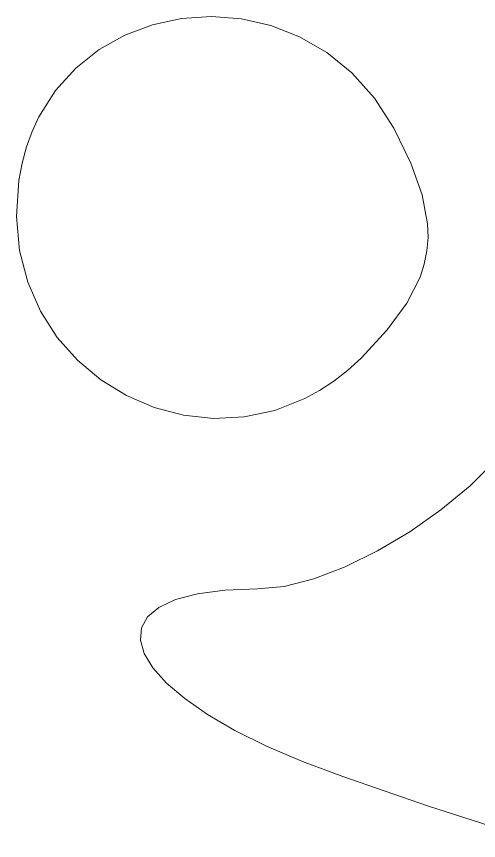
# Model space of a CAD drawing. Header units: millimetres. Extents: x -199 to 251, y -179 to 271.
# Drawn here: x -78.57 to -73.61, y -139.7 to -130.87 of the extents above; entities that cross this region are included whole.
import ezdxf

# ---------------------------------------------------------------- set-up
doc = ezdxf.new("R2010")
doc.units = ezdxf.units.MM
doc.header["$MEASUREMENT"] = 0
doc.layers.add('Camada 1', color=7, linetype='Continuous')

msp = doc.modelspace()

# ---------------------------------------------------------------- linework, layer by layer
at = {"layer": 'Camada 1', "color": 250, "lineweight": 18}
for points, knots in [([(-78.3238, -131.9425), (-78.3238, -131.9425), (-78.3965, -132.0984), (-78.3965, -132.0984), (-78.3965, -132.0984), (-78.3965, -132.0984), (-78.4572, -132.2643), (-78.4572, -132.2643), (-78.4572, -132.2643), (-78.4572, -132.2643), (-78.5051, -132.4402), (-78.5051, -132.4402), (-78.5051, -132.4402), (-78.5051, -132.4402), (-78.5395, -132.6258), (-78.5395, -132.6258), (-78.5395, -132.6258), (-78.5395, -132.6258), (-78.5651, -133.0123), (-78.5651, -133.0123), (-78.5651, -133.0123), (-78.5651, -133.0123), (-78.5312, -133.3763), (-78.5312, -133.3763), (-78.5312, -133.3763), (-78.5312, -133.3763), (-78.4434, -133.715), (-78.4434, -133.715), (-78.4434, -133.715), (-78.4434, -133.715), (-78.307, -134.0257), (-78.307, -134.0257), (-78.307, -134.0257), (-78.307, -134.0257), (-78.1275, -134.3053), (-78.1275, -134.3053), (-78.1275, -134.3053), (-78.1275, -134.3053), (-77.9105, -134.5511), (-77.9105, -134.5511), (-77.9105, -134.5511), (-77.9105, -134.5511), (-77.6613, -134.7603), (-77.6613, -134.7603), (-77.6613, -134.7603), (-77.6613, -134.7603), (-77.3853, -134.93), (-77.3853, -134.93), (-77.3853, -134.93), (-77.3853, -134.93), (-77.0882, -135.0575), (-77.0882, -135.0575), (-77.0882, -135.0575), (-77.0882, -135.0575), (-76.7752, -135.1399), (-76.7752, -135.1399), (-76.7752, -135.1399), (-76.7752, -135.1399), (-76.4519, -135.1743), (-76.4519, -135.1743), (-76.4519, -135.1743), (-76.4519, -135.1743), (-76.1238, -135.1579), (-76.1238, -135.1579), (-76.1238, -135.1579), (-76.1238, -135.1579), (-75.7962, -135.0879), (-75.7962, -135.0879), (-75.7962, -135.0879), (-75.7962, -135.0879), (-75.4746, -134.9615), (-75.4746, -134.9615), (-75.4746, -134.9615), (-75.4746, -134.9615), (-75.3178, -134.8763), (-75.3178, -134.8763), (-75.3178, -134.8763), (-75.3178, -134.8763), (-75.1645, -134.7759), (-75.1645, -134.7759), (-75.1645, -134.7759), (-75.1645, -134.7759), (-75.0155, -134.66), (-75.0155, -134.66), (-75.0155, -134.66), (-75.0155, -134.66), (-74.8714, -134.5282), (-74.8714, -134.5282), (-74.8714, -134.5282), (-74.8714, -134.5282), (-74.5908, -134.2261), (-74.5908, -134.2261), (-74.5908, -134.2261), (-74.5908, -134.2261), (-74.3803, -133.94), (-74.3803, -133.94), (-74.3803, -133.94), (-74.3803, -133.94), (-74.2388, -133.661), (-74.2388, -133.661), (-74.2388, -133.661), (-74.2388, -133.661), (-74.1935, -133.5214), (-74.1935, -133.5214), (-74.1935, -133.5214), (-74.1935, -133.5214), (-74.1649, -133.3802), (-74.1649, -133.3802), (-74.1649, -133.3802), (-74.1649, -133.3802), (-74.1529, -133.2364), (-74.1529, -133.2364), (-74.1529, -133.2364), (-74.1529, -133.2364), (-74.1574, -133.0889), (-74.1574, -133.0889), (-74.1574, -133.0889), (-74.1574, -133.0889), (-74.215, -132.7782), (-74.215, -132.7782), (-74.215, -132.7782), (-74.215, -132.7782), (-74.3366, -132.4392), (-74.3366, -132.4392), (-74.3366, -132.4392), (-74.3366, -132.4392), (-74.5206, -132.0634), (-74.5206, -132.0634), (-74.5206, -132.0634), (-74.5206, -132.0634), (-74.7274, -131.7424), (-74.7274, -131.7424), (-74.7274, -131.7424), (-74.7274, -131.7424), (-74.9685, -131.473), (-74.9685, -131.473), (-74.9685, -131.473), (-74.9685, -131.473), (-75.2379, -131.2541), (-75.2379, -131.2541), (-75.2379, -131.2541), (-75.2379, -131.2541), (-75.5295, -131.0849), (-75.5295, -131.0849), (-75.5295, -131.0849), (-75.5295, -131.0849), (-75.8371, -130.9647), (-75.8371, -130.9647), (-75.8371, -130.9647), (-75.8371, -130.9647), (-76.1547, -130.8925), (-76.1547, -130.8925), (-76.1547, -130.8925), (-76.1547, -130.8925), (-76.4762, -130.8676), (-76.4762, -130.8676), (-76.4762, -130.8676), (-76.4762, -130.8676), (-76.7955, -130.8889), (-76.7955, -130.8889), (-76.7955, -130.8889), (-76.7955, -130.8889), (-77.1065, -130.9557), (-77.1065, -130.9557), (-77.1065, -130.9557), (-77.1065, -130.9557), (-77.4031, -131.0673), (-77.4031, -131.0673), (-77.4031, -131.0673), (-77.4031, -131.0673), (-77.6792, -131.2225), (-77.6792, -131.2225), (-77.6792, -131.2225), (-77.6792, -131.2225), (-77.9288, -131.4207), (-77.9288, -131.4207), (-77.9288, -131.4207), (-77.9288, -131.4207), (-78.1457, -131.661), (-78.1457, -131.661), (-78.1457, -131.661), (-78.1457, -131.661), (-78.3238, -131.9425), (-78.3238, -131.9425)], [0, 0, 0, 0, 0.021277, 0.021277, 0.021277, 0.021277, 0.042553, 0.042553, 0.042553, 0.042553, 0.06383, 0.06383, 0.06383, 0.06383, 0.085106, 0.085106, 0.085106, 0.085106, 0.106383, 0.106383, 0.106383, 0.106383, 0.12766, 0.12766, 0.12766, 0.12766, 0.148936, 0.148936, 0.148936, 0.148936, 0.170213, 0.170213, 0.170213, 0.170213, 0.191489, 0.191489, 0.191489, 0.191489, 0.212766, 0.212766, 0.212766, 0.212766, 0.234043, 0.234043, 0.234043, 0.234043, 0.255319, 0.255319, 0.255319, 0.255319, 0.276596, 0.276596, 0.276596, 0.276596, 0.297872, 0.297872, 0.297872, 0.297872, 0.319149, 0.319149, 0.319149, 0.319149, 0.340426, 0.340426, 0.340426, 0.340426, 0.361702, 0.361702, 0.361702, 0.361702, 0.382979, 0.382979, 0.382979, 0.382979, 0.404255, 0.404255, 0.404255, 0.404255, 0.425532, 0.425532, 0.425532, 0.425532, 0.446809, 0.446809, 0.446809, 0.446809, 0.468085, 0.468085, 0.468085, 0.468085, 0.489362, 0.489362, 0.489362, 0.489362, 0.510638, 0.510638, 0.510638, 0.510638, 0.531915, 0.531915, 0.531915, 0.531915, 0.553191, 0.553191, 0.553191, 0.553191, 0.574468, 0.574468, 0.574468, 0.574468, 0.595745, 0.595745, 0.595745, 0.595745, 0.617021, 0.617021, 0.617021, 0.617021, 0.638298, 0.638298, 0.638298, 0.638298, 0.659574, 0.659574, 0.659574, 0.659574, 0.680851, 0.680851, 0.680851, 0.680851, 0.702128, 0.702128, 0.702128, 0.702128, 0.723404, 0.723404, 0.723404, 0.723404, 0.744681, 0.744681, 0.744681, 0.744681, 0.765957, 0.765957, 0.765957, 0.765957, 0.787234, 0.787234, 0.787234, 0.787234, 0.808511, 0.808511, 0.808511, 0.808511, 0.829787, 0.829787, 0.829787, 0.829787, 0.851064, 0.851064, 0.851064, 0.851064, 0.87234, 0.87234, 0.87234, 0.87234, 0.893617, 0.893617, 0.893617, 0.893617, 0.914894, 0.914894, 0.914894, 0.914894, 0.93617, 0.93617, 0.93617, 0.93617, 0.957447, 0.957447, 0.957447, 0.957447, 1, 1, 1, 1]), ([(-72.8523, -135.0784), (-72.8523, -135.0784), (-73.1471, -135.338), (-73.1471, -135.338), (-73.1471, -135.338), (-73.1471, -135.338), (-73.4216, -135.6162), (-73.4216, -135.6162), (-73.4216, -135.6162), (-73.4216, -135.6162), (-73.7023, -135.8945), (-73.7023, -135.8945), (-73.7023, -135.8945), (-73.7023, -135.8945), (-74.0153, -136.154), (-74.0153, -136.154), (-74.0153, -136.154), (-74.0153, -136.154), (-74.3499, -136.3893), (-74.3499, -136.3893), (-74.3499, -136.3893), (-74.3499, -136.3893), (-74.6956, -136.5944), (-74.6956, -136.5944), (-74.6956, -136.5944), (-74.6956, -136.5944), (-75.042, -136.764), (-75.042, -136.764), (-75.042, -136.764), (-75.042, -136.764), (-75.3786, -136.892), (-75.3786, -136.892), (-75.3786, -136.892), (-75.3786, -136.892), (-75.6948, -136.9731), (-75.6948, -136.9731), (-75.6948, -136.9731), (-75.6948, -136.9731), (-75.9802, -137.0013), (-75.9802, -137.0013), (-75.9802, -137.0013), (-75.9802, -137.0013), (-76.3327, -137.0148), (-76.3327, -137.0148), (-76.3327, -137.0148), (-76.3327, -137.0148), (-76.6259, -137.0535), (-76.6259, -137.0535), (-76.6259, -137.0535), (-76.6259, -137.0535), (-76.8607, -137.1154), (-76.8607, -137.1154), (-76.8607, -137.1154), (-76.8607, -137.1154), (-77.0383, -137.1981), (-77.0383, -137.1981), (-77.0383, -137.1981), (-77.0383, -137.1981), (-77.1595, -137.2995), (-77.1595, -137.2995), (-77.1595, -137.2995), (-77.1595, -137.2995), (-77.2255, -137.4174), (-77.2255, -137.4174), (-77.2255, -137.4174), (-77.2255, -137.4174), (-77.2373, -137.5494), (-77.2373, -137.5494), (-77.2373, -137.5494), (-77.2373, -137.5494), (-77.1957, -137.6936), (-77.1957, -137.6936), (-77.1957, -137.6936), (-77.1957, -137.6936), (-77.1019, -137.8474), (-77.1019, -137.8474), (-77.1019, -137.8474), (-77.1019, -137.8474), (-76.9569, -138.0088), (-76.9569, -138.0088), (-76.9569, -138.0088), (-76.9569, -138.0088), (-76.7617, -138.1755), (-76.7617, -138.1755), (-76.7617, -138.1755), (-76.7617, -138.1755), (-76.5172, -138.3453), (-76.5172, -138.3453), (-76.5172, -138.3453), (-76.5172, -138.3453), (-76.2245, -138.516), (-76.2245, -138.516), (-76.2245, -138.516), (-76.2245, -138.516), (-75.8847, -138.6854), (-75.8847, -138.6854), (-75.8847, -138.6854), (-75.8847, -138.6854), (-75.4986, -138.8512), (-75.4986, -138.8512), (-75.4986, -138.8512), (-75.4986, -138.8512), (-75.0673, -139.0111), (-75.0673, -139.0111), (-75.0673, -139.0111), (-75.0673, -139.0111), (-74.1598, -139.3232), (-74.1598, -139.3232), (-74.1598, -139.3232), (-74.1598, -139.3232), (-73.4798, -139.5436), (-73.4798, -139.5436), (-73.4798, -139.5436), (-73.4798, -139.5436), (-72.9875, -139.6691), (-72.9875, -139.6691), (-72.9875, -139.6691), (-72.9875, -139.6691), (-72.7991, -139.6953), (-72.7991, -139.6953), (-72.7991, -139.6953), (-72.7991, -139.6953), (-72.6426, -139.6964), (-72.6426, -139.6964), (-72.6426, -139.6964), (-72.6426, -139.6964), (-72.5129, -139.6722), (-72.5129, -139.6722), (-72.5129, -139.6722), (-72.5129, -139.6722), (-72.405, -139.6223), (-72.405, -139.6223), (-72.405, -139.6223), (-72.405, -139.6223), (-72.3139, -139.5462), (-72.3139, -139.5462), (-72.3139, -139.5462), (-72.3139, -139.5462), (-72.2346, -139.4435), (-72.2346, -139.4435), (-72.2346, -139.4435), (-72.2346, -139.4435), (-72.0912, -139.1569), (-72.0912, -139.1569), (-72.0912, -139.1569), (-72.0912, -139.1569), (-71.9347, -138.7591), (-71.9347, -138.7591), (-71.9347, -138.7591), (-71.9347, -138.7591), (-71.8251, -138.5462), (-71.8251, -138.5462), (-71.8251, -138.5462), (-71.8251, -138.5462), (-71.6632, -138.3292), (-71.6632, -138.3292), (-71.6632, -138.3292), (-71.6632, -138.3292), (-71.4568, -138.1143), (-71.4568, -138.1143), (-71.4568, -138.1143), (-71.4568, -138.1143), (-71.2139, -137.9074), (-71.2139, -137.9074), (-71.2139, -137.9074), (-71.2139, -137.9074), (-70.942, -137.7145), (-70.942, -137.7145), (-70.942, -137.7145), (-70.942, -137.7145), (-70.6493, -137.5418), (-70.6493, -137.5418), (-70.6493, -137.5418), (-70.6493, -137.5418), (-70.3433, -137.3954), (-70.3433, -137.3954), (-70.3433, -137.3954), (-70.3433, -137.3954), (-70.032, -137.2811), (-70.032, -137.2811), (-70.032, -137.2811), (-70.032, -137.2811), (-69.8873, -137.2257), (-69.8873, -137.2257), (-69.8873, -137.2257), (-69.8873, -137.2257), (-69.7204, -137.1429), (-69.7204, -137.1429), (-69.7204, -137.1429), (-69.7204, -137.1429), (-69.3274, -136.9021), (-69.3274, -136.9021), (-69.3274, -136.9021), (-69.3274, -136.9021), (-68.868, -136.5733), (-68.868, -136.5733), (-68.868, -136.5733), (-68.868, -136.5733), (-68.3568, -136.171), (-68.3568, -136.171), (-68.3568, -136.171), (-68.3568, -136.171), (-67.8088, -135.7099), (-67.8088, -135.7099), (-67.8088, -135.7099), (-67.8088, -135.7099), (-67.2386, -135.2045), (-67.2386, -135.2045), (-67.2386, -135.2045), (-67.2386, -135.2045), (-66.6612, -134.6694), (-66.6612, -134.6694), (-66.6612, -134.6694), (-66.6612, -134.6694), (-66.0914, -134.1194), (-66.0914, -134.1194), (-66.0914, -134.1194), (-66.0914, -134.1194), (-65.5438, -133.5687), (-65.5438, -133.5687), (-65.5438, -133.5687), (-65.5438, -133.5687), (-65.0334, -133.0321), (-65.0334, -133.0321), (-65.0334, -133.0321), (-65.0334, -133.0321), (-64.5749, -132.5242), (-64.5749, -132.5242), (-64.5749, -132.5242), (-64.5749, -132.5242), (-64.1832, -132.0595), (-64.1832, -132.0595), (-64.1832, -132.0595), (-64.1832, -132.0595), (-63.873, -131.6527), (-63.873, -131.6527), (-63.873, -131.6527), (-63.873, -131.6527), (-63.6592, -131.3182), (-63.6592, -131.3182), (-63.6592, -131.3182), (-63.6592, -131.3182), (-63.593, -131.1826), (-63.593, -131.1826), (-63.593, -131.1826), (-63.593, -131.1826), (-63.5565, -131.0707), (-63.5565, -131.0707), (-63.5565, -131.0707), (-63.5565, -131.0707), (-63.5515, -130.9842), (-63.5515, -130.9842), (-63.5515, -130.9842), (-63.5515, -130.9842), (-63.5798, -130.9248), (-63.5798, -130.9248), (-63.5798, -130.9248), (-63.5798, -130.9248), (-63.69, -130.9163), (-63.69, -130.9163), (-63.69, -130.9163), (-63.69, -130.9163), (-63.9188, -130.9779), (-63.9188, -130.9779), (-63.9188, -130.9779), (-63.9188, -130.9779), (-64.2522, -131.1034), (-64.2522, -131.1034), (-64.2522, -131.1034), (-64.2522, -131.1034), (-64.6762, -131.2864), (-64.6762, -131.2864), (-64.6762, -131.2864), (-64.6762, -131.2864), (-65.7397, -131.7997), (-65.7397, -131.7997), (-65.7397, -131.7997), (-65.7397, -131.7997), (-66.9973, -132.4672), (-66.9973, -132.4672), (-66.9973, -132.4672), (-66.9973, -132.4672), (-67.6589, -132.8215), (-67.6589, -132.8215), (-67.6589, -132.8215), (-67.6589, -132.8215), (-68.3148, -133.1521), (-68.3148, -133.1521), (-68.3148, -133.1521), (-68.3148, -133.1521), (-68.9479, -133.4517), (-68.9479, -133.4517), (-68.9479, -133.4517), (-68.9479, -133.4517), (-69.5411, -133.713), (-69.5411, -133.713), (-69.5411, -133.713), (-69.5411, -133.713), (-70.0773, -133.9288), (-70.0773, -133.9288), (-70.0773, -133.9288), (-70.0773, -133.9288), (-70.5393, -134.0919), (-70.5393, -134.0919), (-70.5393, -134.0919), (-70.5393, -134.0919), (-70.91, -134.1951), (-70.91, -134.1951), (-70.91, -134.1951), (-70.91, -134.1951), (-71.1724, -134.2311), (-71.1724, -134.2311), (-71.1724, -134.2311), (-71.1724, -134.2311), (-71.3956, -134.2594), (-71.3956, -134.2594), (-71.3956, -134.2594), (-71.3956, -134.2594), (-71.6538, -134.3404), (-71.6538, -134.3404), (-71.6538, -134.3404), (-71.6538, -134.3404), (-71.9379, -134.4685), (-71.9379, -134.4685), (-71.9379, -134.4685), (-71.9379, -134.4685), (-72.2385, -134.638), (-72.2385, -134.638), (-72.2385, -134.638), (-72.2385, -134.638), (-72.5463, -134.8432), (-72.5463, -134.8432), (-72.5463, -134.8432), (-72.5463, -134.8432), (-72.8523, -135.0784), (-72.8523, -135.0784)], [0, 0, 0, 0, 0.011765, 0.011765, 0.011765, 0.011765, 0.023529, 0.023529, 0.023529, 0.023529, 0.035294, 0.035294, 0.035294, 0.035294, 0.047059, 0.047059, 0.047059, 0.047059, 0.058824, 0.058824, 0.058824, 0.058824, 0.070588, 0.070588, 0.070588, 0.070588, 0.082353, 0.082353, 0.082353, 0.082353, 0.094118, 0.094118, 0.094118, 0.094118, 0.105882, 0.105882, 0.105882, 0.105882, 0.117647, 0.117647, 0.117647, 0.117647, 0.129412, 0.129412, 0.129412, 0.129412, 0.141176, 0.141176, 0.141176, 0.141176, 0.152941, 0.152941, 0.152941, 0.152941, 0.164706, 0.164706, 0.164706, 0.164706, 0.176471, 0.176471, 0.176471, 0.176471, 0.188235, 0.188235, 0.188235, 0.188235, 0.2, 0.2, 0.2, 0.2, 0.211765, 0.211765, 0.211765, 0.211765, 0.223529, 0.223529, 0.223529, 0.223529, 0.235294, 0.235294, 0.235294, 0.235294, 0.247059, 0.247059, 0.247059, 0.247059, 0.258824, 0.258824, 0.258824, 0.258824, 0.270588, 0.270588, 0.270588, 0.270588, 0.282353, 0.282353, 0.282353, 0.282353, 0.294118, 0.294118, 0.294118, 0.294118, 0.305882, 0.305882, 0.305882, 0.305882, 0.317647, 0.317647, 0.317647, 0.317647, 0.329412, 0.329412, 0.329412, 0.329412, 0.341176, 0.341176, 0.341176, 0.341176, 0.352941, 0.352941, 0.352941, 0.352941, 0.364706, 0.364706, 0.364706, 0.364706, 0.376471, 0.376471, 0.376471, 0.376471, 0.388235, 0.388235, 0.388235, 0.388235, 0.4, 0.4, 0.4, 0.4, 0.411765, 0.411765, 0.411765, 0.411765, 0.423529, 0.423529, 0.423529, 0.423529, 0.435294, 0.435294, 0.435294, 0.435294, 0.447059, 0.447059, 0.447059, 0.447059, 0.458824, 0.458824, 0.458824, 0.458824, 0.470588, 0.470588, 0.470588, 0.470588, 0.482353, 0.482353, 0.482353, 0.482353, 0.494118, 0.494118, 0.494118, 0.494118, 0.505882, 0.505882, 0.505882, 0.505882, 0.517647, 0.517647, 0.517647, 0.517647, 0.529412, 0.529412, 0.529412, 0.529412, 0.541176, 0.541176, 0.541176, 0.541176, 0.552941, 0.552941, 0.552941, 0.552941, 0.564706, 0.564706, 0.564706, 0.564706, 0.576471, 0.576471, 0.576471, 0.576471, 0.588235, 0.588235, 0.588235, 0.588235, 0.6, 0.6, 0.6, 0.6, 0.611765, 0.611765, 0.611765, 0.611765, 0.623529, 0.623529, 0.623529, 0.623529, 0.635294, 0.635294, 0.635294, 0.635294, 0.647059, 0.647059, 0.647059, 0.647059, 0.658824, 0.658824, 0.658824, 0.658824, 0.670588, 0.670588, 0.670588, 0.670588, 0.682353, 0.682353, 0.682353, 0.682353, 0.694118, 0.694118, 0.694118, 0.694118, 0.705882, 0.705882, 0.705882, 0.705882, 0.717647, 0.717647, 0.717647, 0.717647, 0.729412, 0.729412, 0.729412, 0.729412, 0.741176, 0.741176, 0.741176, 0.741176, 0.752941, 0.752941, 0.752941, 0.752941, 0.764706, 0.764706, 0.764706, 0.764706, 0.776471, 0.776471, 0.776471, 0.776471, 0.788235, 0.788235, 0.788235, 0.788235, 0.8, 0.8, 0.8, 0.8, 0.811765, 0.811765, 0.811765, 0.811765, 0.823529, 0.823529, 0.823529, 0.823529, 0.835294, 0.835294, 0.835294, 0.835294, 0.847059, 0.847059, 0.847059, 0.847059, 0.858824, 0.858824, 0.858824, 0.858824, 0.870588, 0.870588, 0.870588, 0.870588, 0.882353, 0.882353, 0.882353, 0.882353, 0.894118, 0.894118, 0.894118, 0.894118, 0.905882, 0.905882, 0.905882, 0.905882, 0.917647, 0.917647, 0.917647, 0.917647, 0.929412, 0.929412, 0.929412, 0.929412, 0.941176, 0.941176, 0.941176, 0.941176, 0.952941, 0.952941, 0.952941, 0.952941, 0.964706, 0.964706, 0.964706, 0.964706, 0.976471, 0.976471, 0.976471, 0.976471, 1, 1, 1, 1])]:
    msp.add_open_spline(points, degree=3, knots=knots, dxfattribs=at)

doc.saveas('drawing.dxf')
